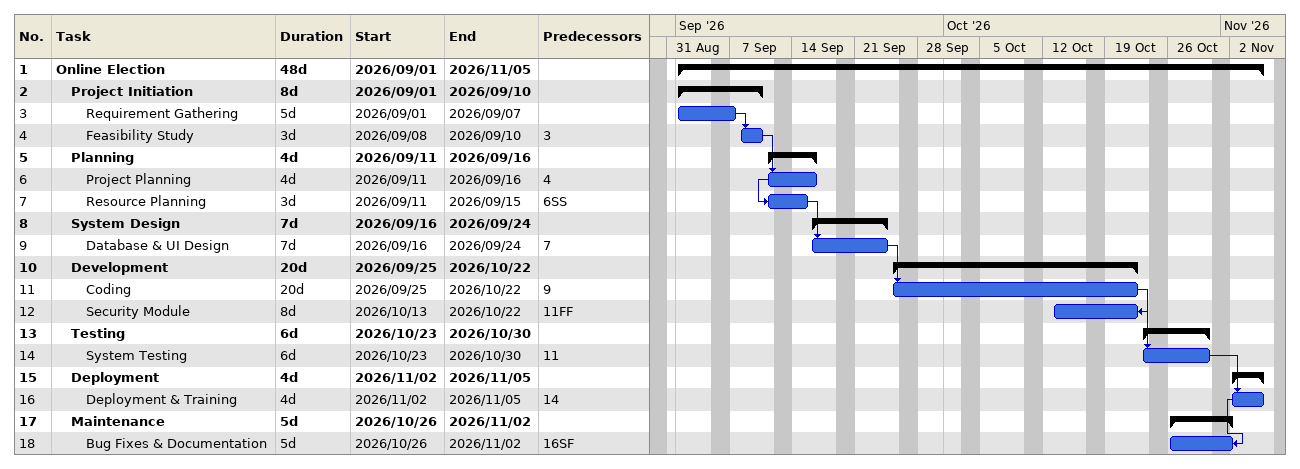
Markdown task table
| ID | Level | Task | Duration | Start | Finish | Predecessors |
|---|---|---|---|---|---|---|
| 1 | 1 | **Online Election** | 48d | 2026-09-01 | 2026-11-05 |  |
| 2 | 2 | **Project Initiation** | 8d | 2026-09-01 | 2026-09-10 |  |
| 3 | 3 | Requirement Gathering | 5d | 2026-09-01 | 2026-09-07 |  |
| 4 | 3 | Feasibility Study | 3d | 2026-09-08 | 2026-09-10 | 3 |
| 5 | 2 | **Planning** | 4d | 2026-09-11 | 2026-09-16 |  |
| 6 | 3 | Project Planning | 4d | 2026-09-11 | 2026-09-16 | 4 |
| 7 | 3 | Resource Planning | 3d | 2026-09-11 | 2026-09-15 | 6SS |
| 8 | 2 | **System Design** | 7d | 2026-09-16 | 2026-09-24 |  |
| 9 | 3 | Database & UI Design | 7d | 2026-09-16 | 2026-09-24 | 7 |
| 10 | 2 | **Development** | 20d | 2026-09-25 | 2026-10-22 |  |
| 11 | 3 | Coding | 20d | 2026-09-25 | 2026-10-22 | 9 |
| 12 | 3 | Security Module | 8d | 2026-10-13 | 2026-10-22 | 11FF |
| 13 | 2 | **Testing** | 6d | 2026-10-23 | 2026-10-30 |  |
| 14 | 3 | System Testing | 6d | 2026-10-23 | 2026-10-30 | 11 |
| 15 | 2 | **Deployment** | 4d | 2026-11-02 | 2026-11-05 |  |
| 16 | 3 | Deployment & Training | 4d | 2026-11-02 | 2026-11-05 | 14 |
| 17 | 2 | **Maintenance** | 5d | 2026-10-26 | 2026-11-02 |  |
| 18 | 3 | Bug Fixes & Documentation | 5d | 2026-10-26 | 2026-11-02 | 16SF |
